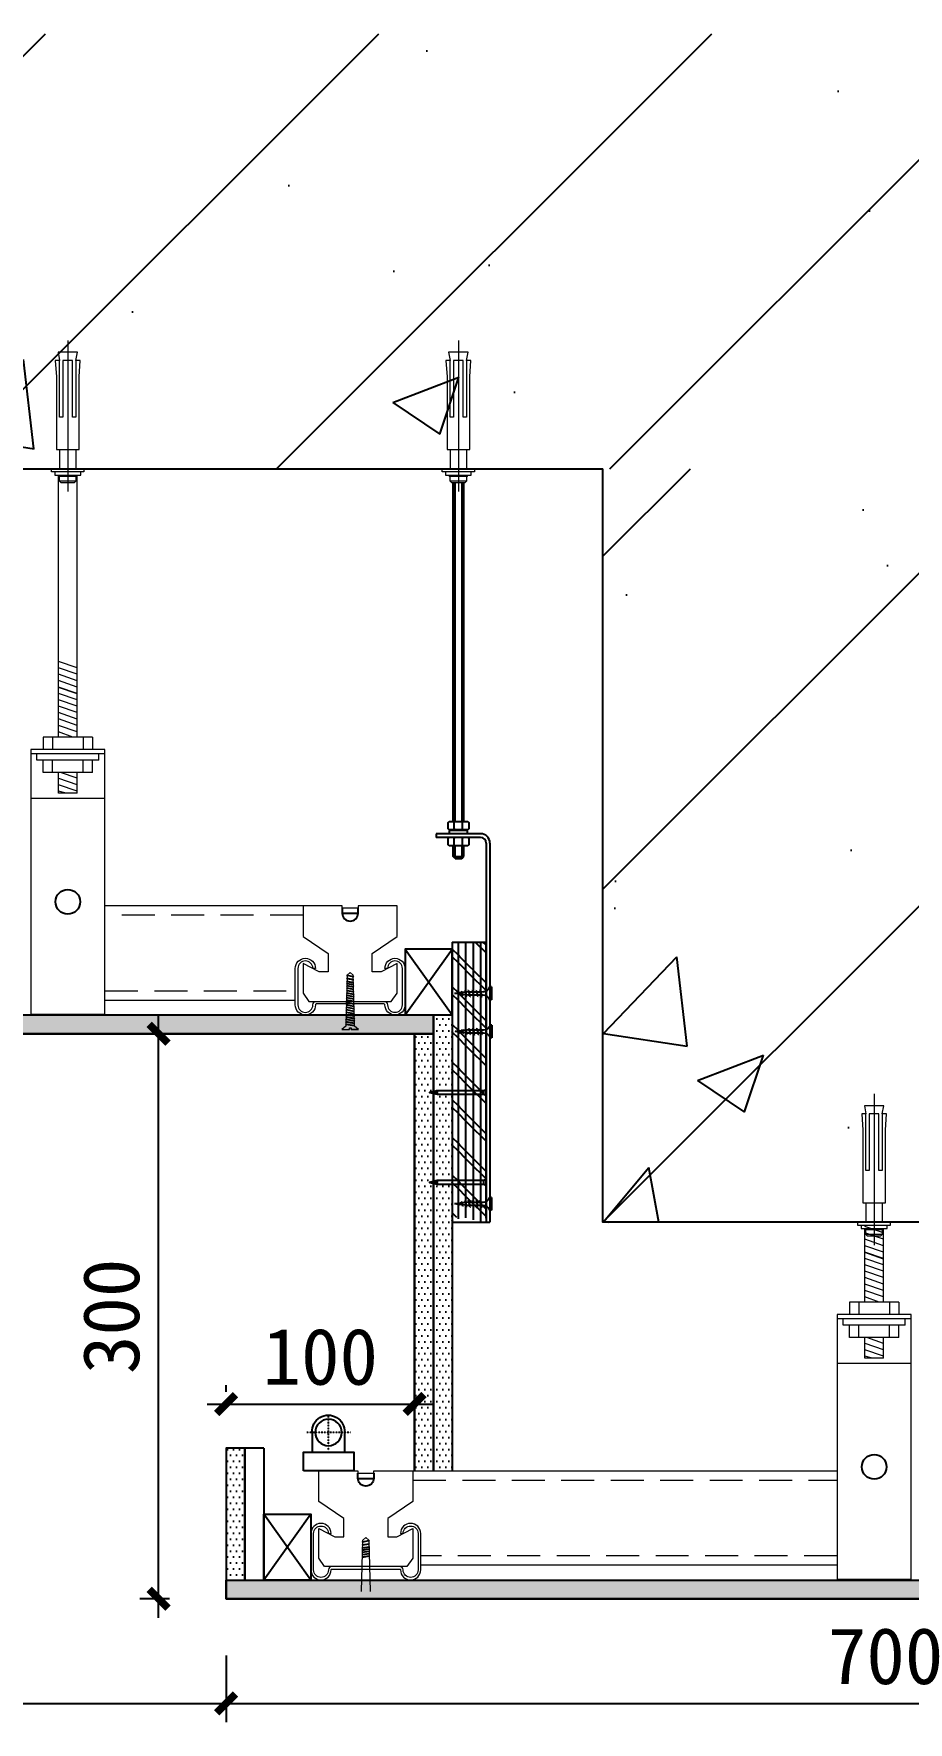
# Model space of a CAD drawing. Header units: millimetres. Extents: x -150677 to 588340, y -254013 to 149700.
# Drawn here: x 312327 to 312791, y -86240 to -85343 of the extents above; entities that cross this region are included whole.
import ezdxf

# ---------------------------------------------------------------- set-up
doc = ezdxf.new("R2010")
doc.units = ezdxf.units.MM
doc.header["$LTSCALE"] = 10
doc.header["$MEASUREMENT"] = 0
doc.linetypes.add('CENTER', pattern=[50.8, 31.75, -6.35, 6.35, -6.35])
doc.linetypes.add('HIDDEN', pattern=[0.375, 0.25, -0.125])
for name, color, linetype in [('1-Ba原始建筑墙体', 2, 'Continuous'), ('2-Ba顶面轮廓', 4, 'Continuous'), ('ceiling-light', 2, 'Continuous'), ('IEL-13Light', 136, 'Continuous'), ('LM-01', 4, 'Continuous'), ('LM-01-立面图', 4, 'Continuous'), ('图层1', 2, 'Continuous'), ('图层2', 44, 'Continuous')]:
    doc.layers.add(name, color=color, linetype=linetype)
doc.layers.add('3', color=5, linetype='Continuous', lineweight=18)
doc.layers.add('8', color=251, linetype='Continuous', lineweight=5)
doc.styles.get("Standard").update_dxf_attribs({"font": ''})
doc.styles.get('Standard').set_extended_font_data('SimSun')
doc.dimstyles.new('DIMN10', dxfattribs={"dimscale": 0.1, "dimtxt": 300, "dimasz": 100, "dimexe": 100, "dimexo": 300, "dimgap": 100, "dimtad": 1, "dimdec": 0, "dimtxsty": 'Standard', "dimblk": 'ARCHTICK', "dimcen": 2.5, "dimdle": 100, "dimclrd": 8, "dimclre": 8, "dimclrt": 96, "dimadec": 0, "dimazin": 0, "dimtfac": 1, "dimtdec": 0, "dimtmove": 0, "dimatfit": 3, "dimldrblk": 'DOT', "dimfxl": 100, "dimarcsym": 0})
pattern_1 = [(0, (311748.6465, -86174.3404), (1.5875, 3.175), [0, -3.175])]

# ---------------------------------------------------------------- blocks, each defined once
blk = doc.blocks.new('A$C03C100C5')
at = {"color": 8, "linetype": 'HIDDEN', "ltscale": 0.001}
for p, q in [((15, 12.3, 0), (15, 33.6, 0)), ((2, 22.9, 0), (27.8, 22.9, 0))]:
    blk.add_line(p, q, dxfattribs=at)
at = {"ltscale": 0.2}
for p, q in [((5.4, 22.9, 0), (5.4, 11.1, 0)), ((24.7, 22.9, 0), (24.7, 11.1, 0))]:
    blk.add_line(p, q, dxfattribs=at)
at = {"ltscale": 0.2, "elevation": 0}
blk.add_lwpolyline([(29.7, 0), (29.7, 11.1), (0, 11.1), (0, 0)], close=True, dxfattribs=at)
at = {"ltscale": 0.2}
blk.add_circle((15, 22.9, 0), 7.88, dxfattribs=at)
blk.add_arc((15.1, 23.5, 0), 9.63, 356.8047, 183.1953, dxfattribs=at)
blk = doc.blocks.new('_ArchTick')
at = {"color": 0, "linetype": 'ByBlock', "const_width": 0.4}
blk.add_lwpolyline([(-0.5, -0.5), (0.5, 0.5)], dxfattribs=at)
blk = doc.blocks.new('*D1635')
at = {"layer": '2-Ba顶面轮廓', "color": 8, "lineweight": -2, "transparency": 16777216}
for p, q in [((312393.08, -86184.34), (312393.08, -85864.34)), ((312398.92, -85874.34), (312383.08, -85874.34)), ((312398.92, -86174.34), (312383.08, -86174.34))]:
    blk.add_line(p, q, dxfattribs=at)
at = {"layer": 'Defpoints', "color": 0, "transparency": 16777216}
for p in [(312393.08, -85874.34), (312428.92, -85874.34), (312428.92, -86174.34)]:
    blk.add_point(p, dxfattribs=at)
at = {"layer": '2-Ba顶面轮廓', "color": 8, "lineweight": -2, "transparency": 16777216, "xscale": 10, "yscale": 10, "zscale": 10}
for p, rotation in [((312393.08, -85874.34), 90), ((312393.08, -86174.34), 270)]:
    blk.add_blockref('_ArchTick', p, dxfattribs=dict(at, rotation=rotation))
at = {"layer": '2-Ba顶面轮廓', "color": 96, "transparency": 16777216, "insert": (312368.08, -86024.34), "char_height": 30, "attachment_point": 5, "rotation": 90}
blk.add_mtext('300', dxfattribs=at)
blk = doc.blocks.new('_DOT')
at = {"color": 0, "linetype": 'ByBlock'}
blk.add_line((-0.35, 0), (-1, 0), dxfattribs=at)
at = {"color": 0, "linetype": 'ByBlock', "const_width": 0.35}
blk.add_lwpolyline([(-0.175, 0, 1), (0.175, 0, 1)], format="xyb", close=True, dxfattribs=at)
blk = doc.blocks.new('*D1636')
at = {"layer": '2-Ba顶面轮廓', "color": 8, "lineweight": -2, "transparency": 16777216}
for p, q in [((312428.92, -86064.34), (312428.92, -86060.89)), ((312528.92, -86064.34), (312528.92, -86060.89)), ((312418.92, -86070.89), (312538.92, -86070.89))]:
    blk.add_line(p, q, dxfattribs=at)
at = {"layer": 'Defpoints', "color": 0, "transparency": 16777216}
for p in [(312528.92, -86070.89), (312428.92, -86094.34), (312528.92, -86094.34)]:
    blk.add_point(p, dxfattribs=at)
at = {"layer": '2-Ba顶面轮廓', "color": 8, "lineweight": -2, "transparency": 16777216, "xscale": 10, "yscale": 10, "zscale": 10, "rotation": 180}
blk.add_blockref('_ArchTick', (312428.92, -86070.89), dxfattribs=at)
at = {"layer": '2-Ba顶面轮廓', "color": 8, "lineweight": -2, "transparency": 16777216, "xscale": 10, "yscale": 10, "zscale": 10}
blk.add_blockref('_ArchTick', (312528.92, -86070.89), dxfattribs=at)
at = {"layer": '2-Ba顶面轮廓', "color": 96, "transparency": 16777216, "insert": (312478.92, -86045.89), "char_height": 30, "attachment_point": 5}
blk.add_mtext('100', dxfattribs=at)
blk = doc.blocks.new('QBLOCK2009062415473686')
at = {"color": 8}
for p, q in [((-0.32, 7.74), (-0.06, 9.79)), ((0.18, 7.9), (-0.06, 9.79)), ((-1.66, 1.63), (-1.41, 1.77)), ((-1.66, 1.63), (-1.41, 1.77)), ((-1.66, 1.63), (-1.41, 1.38)), ((-1.66, 1.63), (-1.41, 1.38)), ((-1.49, 3.52), (-1.24, 3.66)), ((-1.49, 3.52), (-1.24, 3.27)), ((-1.41, 1.38), (1.29, 2.28)), ((-1.41, -0.7), (1.29, 0.2)), ((-1.24, 3.27), (1.01, 4.02)), ((-1.11, 5.53), (-0.86, 5.67)), ((-1.11, 5.53), (-0.86, 5.28)), ((-0.96, 2.59), (-0.86, 3.39)), ((-0.96, 1.76), (-0.96, 2.59)), ((-0.96, -0.15), (-0.96, 1.53)), ((-0.86, 5.28), (0.71, 5.8)), ((-0.81, 3.81), (-0.61, 5.36)), ((-0.74, 7.54), (-0.49, 7.68)), ((-0.74, 7.54), (-0.49, 7.28)), ((-0.56, 5.77), (-0.37, 7.32)), ((-0.49, 7.28), (0.45, 7.6)), ((0.4, 6.1), (0.22, 7.52)), ((0.7, 7.74), (0.45, 8)), ((0.7, 7.74), (0.45, 7.6)), ((0.63, 4.29), (0.45, 5.72)), ((0.84, 2.59), (0.68, 3.91)), ((0.96, 5.95), (0.71, 6.2)), ((0.96, 5.95), (0.71, 5.8)), ((0.84, 2.59), (0.84, 2.37)), ((0.84, 2.13), (0.84, 0.45)), ((0.84, 0.05), (0.84, -1.63)), ((1.26, 4.17), (1.01, 4.42)), ((1.26, 4.17), (1.01, 4.02)), ((1.54, 2.43), (1.29, 2.68)), ((1.54, 2.43), (1.29, 2.68)), ((1.54, 2.43), (1.29, 2.28)), ((1.54, 2.43), (1.29, 2.28)), ((1.54, 0.35), (1.29, 0.6)), ((1.54, 0.35), (1.29, 0.2)), ((-1.66, -0.45), (-1.41, -0.31)), ((-1.66, -0.45), (-1.41, -0.7)), ((-1.66, -2.53), (-1.41, -2.39)), ((-1.66, -2.53), (-1.41, -2.39)), ((-1.66, -2.53), (-1.41, -2.78)), ((-1.66, -2.53), (-1.41, -2.78)), ((-1.66, -4.61), (-1.41, -4.47)), ((-1.66, -4.61), (-1.41, -4.86)), ((-1.41, -2.78), (1.29, -1.88)), ((-1.41, -2.78), (1.29, -1.88)), ((-1.41, -4.86), (1.29, -3.96)), ((-0.96, -2.23), (-0.96, -0.55)), ((-0.96, -4.31), (-0.96, -2.63)), ((-0.9, -5.39), (-0.96, -4.71)), ((0.84, -1.41), (0.84, -1.63)), ((0.84, -2.03), (0.84, -3.71)), ((0.84, -4.11), (0.9, -5.39)), ((1.54, -1.73), (1.29, -1.48)), ((1.54, -1.73), (1.29, -1.48)), ((1.54, -1.73), (1.29, -1.88)), ((1.54, -1.73), (1.29, -1.88)), ((1.54, -3.81), (1.29, -3.56)), ((1.54, -3.81), (1.29, -3.96)), ((-3.4, -9.79), (-3.4, -8.99)), ((3.4, -8.99), (-3.4, -8.99)), ((3.4, -9.79), (-3.4, -9.79)), ((3.4, -9.79), (3.4, -8.99))]:
    blk.add_line(p, q, dxfattribs=at)
for centre, start, end in [((-4.83, -5.32), 291.38367, 359.0609), ((4.83, -5.32), 180.93916, 248.61639)]:
    blk.add_arc(centre, 3.94, start, end, dxfattribs=at)
blk = doc.blocks.new('QBLOCK2009070111364517')
at = {"layer": '图层1', "color": 8, "linetype": 'ByBlock'}
for p, q in [((-13.8, 0.9), (-13.8, -0.9)), ((15, 0), (11, 0))]:
    blk.add_line(p, q, dxfattribs=at)
blk.add_lwpolyline([(11, -0.9), (15, 0), (11, 0.9), (-13.8, 0.9), (-15, 1.7), (-15, -1.7), (-13.8, -0.9)], close=True, dxfattribs=at)
blk.add_lwpolyline([(11, 0.9, 0.39097), (11, 0, 0.39097), (11, -0.9)], format="xyb", dxfattribs=at)
blk = doc.blocks.new('A$C2444451B')
at = {"layer": '3', "color": 134}
for p, q in [((13.7, 79.49), (4.57, 79.49)), ((4.57, 61.57), (4.57, 72.53)), ((13.7, 61.57), (13.7, 72.53))]:
    blk.add_line(p, q, dxfattribs=at)
at = {"layer": '3', "color": 134, "linetype": 'CENTER', "ltscale": 10}
blk.add_line((9.14, 0), (9.14, 85.45), dxfattribs=at)
at = {"layer": '3', "color": 134}
blk.add_lwpolyline([(3.36, 76.18, 0.133077), (4.02, 76.75), (14.25, 76.75, 0.130908), (14.9, 76.19)], format="xyb", dxfattribs=at)
for points in [[(13.7, 76.75), (13.7, 79.49), (12.79, 80.41), (5.48, 80.41), (4.57, 79.49), (4.57, 76.75)], [(1.83, 74.36), (1.83, 76.19), (16.45, 76.19), (16.45, 74.36)], [(13.7, 11.32), (14.62, 6.75), (3.65, 6.75), (4.57, 11.32)]]:
    blk.add_lwpolyline(points, dxfattribs=at)
for points in [[(0, 72.53), (18.27, 72.53), (18.27, 74.36), (0, 74.36)], [(6.4, 11.32), (6.4, 43.3), (4.57, 43.3), (4.57, 11.32), (2.13, 11.32), (2.74, 20.52), (2.74, 61.57), (15.53, 61.57), (15.53, 20.52), (16.15, 11.32), (13.7, 11.32), (13.7, 43.3), (11.88, 43.3), (11.88, 11.32)]]:
    blk.add_lwpolyline(points, close=True, dxfattribs=at)
blk = doc.blocks.new('A$C2A03657B')
at = {"layer": 'LM-01', "xscale": -1}
blk.add_blockref('A$C2444451B', (18.27, 0), dxfattribs=at)
blk = doc.blocks.new('A$C0A8D779E')
at = {"layer": 'LM-01-立面图'}
blk.add_blockref('A$C2A03657B', (0, 0), dxfattribs=at)
blk = doc.blocks.new('*D1658')
at = {"layer": '2-Ba顶面轮廓', "color": 8, "lineweight": -2, "transparency": 16777216}
for p, q in [((312128.92, -86204.34), (312128.92, -86239.84)), ((312428.92, -86204.34), (312428.92, -86239.84)), ((312118.92, -86229.84), (312438.92, -86229.84))]:
    blk.add_line(p, q, dxfattribs=at)
at = {"layer": 'Defpoints', "color": 0, "transparency": 16777216}
for p in [(312128.92, -86174.34), (312428.92, -86174.34), (312428.92, -86229.84)]:
    blk.add_point(p, dxfattribs=at)
at = {"layer": '2-Ba顶面轮廓', "color": 8, "lineweight": -2, "transparency": 16777216, "xscale": 10, "yscale": 10, "zscale": 10, "rotation": 180}
blk.add_blockref('_ArchTick', (312128.92, -86229.84), dxfattribs=at)
at = {"layer": '2-Ba顶面轮廓', "color": 8, "lineweight": -2, "transparency": 16777216, "xscale": 10, "yscale": 10, "zscale": 10}
blk.add_blockref('_ArchTick', (312428.92, -86229.84), dxfattribs=at)
at = {"layer": '2-Ba顶面轮廓', "color": 96, "transparency": 16777216, "insert": (312278.92, -86204.84), "char_height": 30, "attachment_point": 5}
blk.add_mtext('300', dxfattribs=at)
blk = doc.blocks.new('*D1659')
at = {"layer": '2-Ba顶面轮廓', "color": 8, "lineweight": -2, "transparency": 16777216}
for p, q in [((312428.92, -86204.34), (312428.92, -86239.84)), ((313128.92, -86204.34), (313128.92, -86239.84)), ((312418.92, -86229.84), (313138.92, -86229.84))]:
    blk.add_line(p, q, dxfattribs=at)
at = {"layer": 'Defpoints', "color": 0, "transparency": 16777216}
for p in [(312428.92, -86174.34), (313128.92, -86174.34), (313128.92, -86229.84)]:
    blk.add_point(p, dxfattribs=at)
at = {"layer": '2-Ba顶面轮廓', "color": 8, "lineweight": -2, "transparency": 16777216, "xscale": 10, "yscale": 10, "zscale": 10, "rotation": 180}
blk.add_blockref('_ArchTick', (312428.92, -86229.84), dxfattribs=at)
at = {"layer": '2-Ba顶面轮廓', "color": 8, "lineweight": -2, "transparency": 16777216, "xscale": 10, "yscale": 10, "zscale": 10}
blk.add_blockref('_ArchTick', (313128.92, -86229.84), dxfattribs=at)
at = {"layer": '2-Ba顶面轮廓', "color": 96, "transparency": 16777216, "insert": (312778.92, -86204.84), "char_height": 30, "attachment_point": 5}
blk.add_mtext('700', dxfattribs=at)

msp = doc.modelspace()

# ---------------------------------------------------------------- hatches: boundary and pattern name
h = msp.add_hatch()
h.set_pattern_fill('PLYWOOD', color=250, angle=90, style=0)
h.set_pattern_definition([(135, (301036.182, -78420.654), (3e-15, 20), [5.656854, -22.627417]), (135, (301020.183, -78420.654), (3e-15, 20), [2.636773, -25.647498]), (135, (301032.937, -78433.409), (-20, 3e-15), [1.067156, -27.217115]), (135, (301038.318, -78418.79), (-20, 3e-15), [7.60978, -20.674492]), (135, (301032.183, -78432.654), (3e-15, 20), [16.970562, -11.31371]), (135, (301028.937, -78433.409), (3e-15, 20), [15.017636, -13.266635]), (135, (301032.183, -78416.654), (-20, 3e-15), [4.5897, -23.694573]), (135, (301038.318, -78422.79), (3e-15, 20), [3.020082, -25.26419]), (90, (301036.183, -78420.654), (-20, 1e-15), [7.2454, -12.7546]), (90, (301036.183, -78420.654), (-20, 1e-15), [0, -20]), (90, (301036.183, -78433.409), (-20, 1e-15), [12.7546, -7.2454]), (90, (301020.183, -78420.654), (-20, 1e-15), [7.2454, -12.7546]), (90, (301020.183, -78420.654), (-20, 1e-15), [0, -20]), (90, (301020.183, -78433.409), (-20, 1e-15), [12.7546, -7.2454]), (90, (301024.183, -78420.654), (-20, 1e-15), [7.2454, -12.7546]), (90, (301024.183, -78420.654), (-20, 1e-15), [0, -20]), (90, (301024.183, -78433.409), (-20, 1e-15), [12.7546, -7.2454]), (90, (301028.183, -78420.654), (-20, 1e-15), [7.2454, -12.7546]), (90, (301028.183, -78420.654), (-20, 1e-15), [0, -20]), (90, (301028.183, -78433.409), (-20, 1e-15), [12.7546, -7.2454]), (90, (301032.183, -78420.654), (-20, 1e-15), [7.2454, -12.7546]), (90, (301032.183, -78420.654), (-20, 1e-15), [0, -20]), (90, (301032.183, -78433.409), (-20, 1e-15), [12.7546, -7.2454])])
h.paths.add_polyline_path([(312563.92, -85974.3), (312563.92, -85974.3), (312561.42, -85971.8), (312558.92, -85974.3), (312556.42, -85971.8), (312553.93, -85974.3), (312553.93, -85974.29), (312551.44, -85971.8), (312548.92, -85974.31), (312548.92, -85825.61), (312566.92, -85825.61), (312566.92, -85972.31), (312566.41, -85971.8)])
at = {"layer": '2-Ba顶面轮廓'}
h = msp.add_hatch(dxfattribs=at)
h.set_pattern_fill('钢筋混凝土', color=251, scale=50, style=0)
h.set_pattern_definition([(45, (311748.65, -85574.34), (-88.3883, 88.3883), []), (50, (311748.65, -85574.34), (358.63, -31.376), [37.5, -412.5]), (355, (311748.65, -85574.34), (-69.376, 376.096), [30, -330]), (100.451, (311778.53, -85576.95), (289.255, 344.72), [31.87, -350.57]), (46.184, (311748.65, -85474.34), (533.62, -82.76), [56.25, -618.75]), (96.636, (311793.1, -85481.23), (467.33, 487.06), [47.805, -525.86]), (351.184, (311748.65, -85474.34), (467.33, 487.06), [45, -495]), (21, (311798.65, -85499.34), (298.454, -201.31), [37.5, -412.5]), (326, (311798.65, -85499.34), (121.658, 362.575), [30, -330]), (71.451, (311823.52, -85516.1), (420.11, 161.265), [31.87, -350.57]), (37.5, (311748.65, -85574.34), (6.08, 166.447), [0, -326, 0, -335, 0, -331.25]), (7.5, (311748.65, -85574.34), (131.535, 197.206), [0, -191, 0, -318.5, 0, -126.25]), (327.5, (311637.15, -85574.34), (266.911, -11.2774), [0, -125, 0, -390, 0, -517.5]), (317.5, (311587.15, -85574.34), (291.593, 50.052), [0, -162.5, 0, -259, 0, -367.5])])
h.paths.add_polyline_path([(315147.45, -85343.39), (311748.65, -85343.39), (311748.65, -85574.34), (315147.45, -85574.34)])
h = msp.add_hatch(dxfattribs=at)
h.set_pattern_fill('钢筋混凝土', color=251, scale=50, style=0)
h.set_pattern_definition([(45, (312628.92, -85974.34), (-88.388, 88.388), []), (50, (312628.92, -85974.34), (358.63, -31.38), [37.5, -412.5]), (355, (312628.9, -85974.34), (-69.38, 376.1), [30, -330]), (100.45, (312658.8, -85976.95), (289.25, 344.72), [31.87, -350.57]), (46.18, (312628.9, -85874.34), (533.6, -82.76), [56.25, -618.75]), (96.64, (312673.4, -85881.24), (467.33, 487.06), [47.8, -525.86]), (351.18, (312628.9, -85874.34), (467.33, 487.06), [45, -495]), (21, (312678.92, -85899.34), (298.45, -201.3), [37.5, -412.5]), (326, (312678.9, -85899.34), (121.66, 362.58), [30, -330]), (71.45, (312703.8, -85916.1), (420.1, 161.27), [31.87, -350.57]), (37.5, (312628.92, -85974.34), (6.08, 166.447), [0, -326, 0, -335, 0, -331.25]), (7.5, (312628.92, -85974.34), (131.535, 197.206), [0, -191, 0, -318.5, 0, -126.25]), (327.5, (312517.42, -85974.34), (266.91, -11.277), [0, -125, 0, -390, 0, -517.5]), (317.5, (312467.42, -85974.34), (291.59, 50.05), [0, -162.5, 0, -259, 0, -367.5])])
h.paths.add_polyline_path([(312628.92, -85574.34), (312928.92, -85574.34), (312928.92, -85974.34), (312628.92, -85974.34)])
h = msp.add_hatch(dxfattribs=at)
h.set_pattern_fill('DOTS', color=251, scale=2, style=0)
h.set_pattern_definition(pattern_1)
h.paths.add_polyline_path([(312118.92, -85864.34), (312538.92, -85864.34), (312538.92, -85874.34), (312118.92, -85874.34)])
h = msp.add_hatch(dxfattribs=at)
h.set_pattern_fill('DOTS', color=251, scale=2, style=0)
h.set_pattern_definition(pattern_1)
h.paths.add_polyline_path([(312538.92, -86106.45), (312548.88, -86106.45), (312548.88, -85864.34), (312538.92, -85864.34)])
h = msp.add_hatch(dxfattribs=at)
h.set_pattern_fill('DOTS', color=251, scale=2, style=0)
h.set_pattern_definition(pattern_1)
h.paths.add_polyline_path([(312528.92, -86106.45), (312538.92, -86106.45), (312538.92, -85874.34), (312528.92, -85874.34)])
h = msp.add_hatch(dxfattribs=at)
h.set_pattern_fill('DOTS', color=251, scale=2, style=0)
h.set_pattern_definition(pattern_1)
h.paths.add_polyline_path([(312438.92, -86094.34), (312428.92, -86094.34), (312428.92, -86164.34), (312438.92, -86164.34)])
h = msp.add_hatch(dxfattribs=at)
h.set_pattern_fill('DOTS', color=251, scale=2, style=0)
h.set_pattern_definition(pattern_1)
h.paths.add_polyline_path([(312428.92, -86164.34), (313118.92, -86164.34), (313118.92, -86174.34), (312428.92, -86174.34)])

# ---------------------------------------------------------------- linework, layer by layer
at = {"color": 8, "ltscale": 100}
for p, q in [((312549.47, -85761.69), (312549.47, -85581.74)), ((312550.47, -85761.69), (312550.47, -85581.74)), ((312553.96, -85581.74), (312553.97, -85761.69)), ((312554.96, -85581.74), (312554.96, -85761.69)), ((312549.47, -85761.69), (312549.47, -85722.6)), ((312554.96, -85722.6), (312554.97, -85761.69)), ((312546.74, -85762.24), (312547.29, -85761.69)), ((312546.74, -85765.54), (312546.74, -85762.24)), ((312547.29, -85761.69), (312557.18, -85761.69)), ((312550.01, -85762.23), (312549.45, -85761.66)), ((312550.01, -85762.23), (312550.58, -85761.66)), ((312550.01, -85765.56), (312550.01, -85762.23)), ((312550.47, -85761.69), (312550.47, -85756.47)), ((312554.42, -85762.23), (312553.85, -85761.66)), ((312553.96, -85756.47), (312553.96, -85761.69)), ((312554.42, -85762.23), (312554.99, -85761.66)), ((312554.42, -85765.56), (312554.42, -85762.23)), ((312557.18, -85761.69), (312557.73, -85762.24)), ((312557.73, -85762.24), (312557.73, -85765.54)), ((312563.92, -85768.11), (312540.36, -85768.11)), ((312540.36, -85768.11), (312540.36, -85770.11)), ((312563.92, -85770.11), (312540.36, -85770.11)), ((312546.72, -85770.66), (312547.27, -85770.11)), ((312546.72, -85773.96), (312546.72, -85770.66)), ((312547.29, -85766.09), (312546.74, -85765.54)), ((312557.18, -85766.09), (312547.29, -85766.09)), ((312547.35, -85766.42), (312547.35, -85768.11)), ((312557.08, -85766.42), (312547.35, -85766.42)), ((312550.01, -85765.52), (312549.45, -85766.09)), ((312550, -85770.65), (312549.45, -85770.11)), ((312549.47, -85766.42), (312549.47, -85766.09)), ((312550, -85770.65), (312550.54, -85770.11)), ((312550, -85773.99), (312550, -85770.65)), ((312550.01, -85765.52), (312550.58, -85766.09)), ((312550.47, -85766.42), (312550.47, -85766.09)), ((312554.42, -85765.52), (312553.85, -85766.09)), ((312554.4, -85770.65), (312553.87, -85770.11)), ((312553.98, -85766.67), (312553.96, -85766.67)), ((312553.96, -85766.68), (312553.98, -85766.67)), ((312553.97, -85766.09), (312553.97, -85766.42)), ((312554.4, -85770.65), (312554.97, -85770.09)), ((312554.4, -85773.99), (312554.4, -85770.65)), ((312554.42, -85765.52), (312554.99, -85766.09)), ((312554.97, -85766.09), (312554.97, -85766.42)), ((312557.08, -85768.11), (312557.08, -85766.42)), ((312557.16, -85770.11), (312557.71, -85770.66)), ((312557.73, -85765.54), (312557.18, -85766.09)), ((312557.71, -85770.66), (312557.71, -85773.96)), ((312547.27, -85774.51), (312546.72, -85773.96)), ((312557.16, -85774.51), (312547.27, -85774.51)), ((312550, -85773.94), (312549.43, -85774.51)), ((312549.47, -85780.24), (312549.47, -85774.51)), ((312549.47, -85780.24), (312554.97, -85780.24)), ((312550.47, -85781.24), (312549.47, -85780.24)), ((312550, -85773.94), (312550.56, -85774.51)), ((312550.47, -85780.24), (312550.47, -85774.51)), ((312550.47, -85781.24), (312553.97, -85781.24)), ((312554.4, -85773.94), (312553.84, -85774.51)), ((312553.97, -85774.51), (312553.97, -85780.24)), ((312553.97, -85781.24), (312554.97, -85780.24)), ((312554.4, -85773.94), (312554.97, -85774.51)), ((312554.97, -85774.51), (312554.97, -85780.24)), ((312557.71, -85773.96), (312557.16, -85774.51)), ((312566.92, -85773.11), (312566.92, -85974.31)), ((312568.92, -85773.11), (312568.92, -85974.31)), ((312548.92, -85825.61), (312548.88, -85974.31)), ((312548.92, -85825.61), (312566.92, -85825.61)), ((312548.92, -85974.31), (312568.92, -85974.31))]:
    msp.add_line(p, q, dxfattribs=at)
at = {"color": 8}
for p, q in [((312523.91, -85864.34, 0), (312548.91, -85829.34, 0)), ((312523.91, -85829.34, 0), (312548.91, -85864.34, 0)), ((312473.92, -86164.34, 0), (312448.92, -86129.34, 0)), ((312473.92, -86129.34, 0), (312448.92, -86164.34, 0))]:
    msp.add_line(p, q, dxfattribs=at)
for points in [[(312523.91, -85864.34), (312548.91, -85864.34), (312548.91, -85829.34), (312523.91, -85829.34)], [(312473.92, -86164.34), (312448.92, -86164.34), (312448.92, -86129.34), (312473.92, -86129.34)]]:
    msp.add_lwpolyline(points, close=True, dxfattribs=at)
at = {"color": 8, "ltscale": 100}
for radius in [5, 3]:
    msp.add_arc((312563.92, -85773.11), radius, 0, 90, dxfattribs=at)
at = {"layer": '1-Ba原始建筑墙体'}
msp.add_line((311748.65, -85574.34), (312628.92, -85574.34), dxfattribs=at)
msp.add_lwpolyline([(312928.92, -85574.34), (312928.92, -85974.34), (312628.92, -85974.34), (312628.92, -85574.34)], dxfattribs=at)
at = {"layer": '2-Ba顶面轮廓'}
for p, q in [((312108.92, -85864.34), (312548.92, -85864.34)), ((312538.92, -85864.34), (312538.92, -86106.45)), ((312548.92, -85864.34), (312548.92, -86106.45)), ((312118.92, -85874.34), (312538.92, -85874.34)), ((312528.92, -85874.34), (312528.92, -86106.45)), ((312448.92, -86094.34), (312428.92, -86094.34)), ((312428.92, -86094.34), (312428.92, -86174.34)), ((312438.92, -86094.34), (312438.92, -86164.34)), ((312448.92, -86094.34), (312448.92, -86164.34)), ((312428.92, -86164.34), (313118.92, -86164.34)), ((312428.92, -86174.34), (313128.92, -86174.34))]:
    msp.add_line(p, q, dxfattribs=at)
for points in [[(312118.92, -85864.34), (312538.92, -85864.34), (312538.92, -85874.34), (312118.92, -85874.34)], [(312438.92, -86094.34), (312428.92, -86094.34), (312428.92, -86164.34), (312438.92, -86164.34)], [(312428.92, -86164.34), (313118.92, -86164.34), (313118.92, -86174.34), (312428.92, -86174.34)]]:
    msp.add_lwpolyline(points, close=True, dxfattribs=at)
for points in [[(312538.92, -86106.45), (312538.92, -85864.34), (312548.88, -85864.34), (312548.88, -86106.45)], [(312528.92, -86106.45), (312528.92, -85874.34), (312538.92, -85874.34), (312538.92, -86106.45)]]:
    msp.add_lwpolyline(points, dxfattribs=at)
at = {"layer": '3'}
for p, q in [((312339.93, -85716.77, 0), (312339.93, -85577.77)), ((312349.92, -85716.77, 0), (312349.92, -85577.77)), ((312331.79, -85716.77, 0), (312331.79, -85723.33, 0)), ((312358.06, -85716.77, 0), (312331.79, -85716.77, 0)), ((312336.72, -85716.77, 0), (312336.72, -85723.33, 0)), ((312353.14, -85716.77, 0), (312353.14, -85723.33, 0)), ((312358.06, -85716.77, 0), (312358.06, -85723.33, 0)), ((312364.63, -85725.71, 0), (312325.22, -85725.71, 0)), ((312328.51, -85728.99, 0), (312328.51, -85725.71, 0)), ((312361.35, -85728.99, 0), (312361.35, -85725.71, 0)), ((312361.35, -85728.99, 0), (312328.51, -85728.99, 0)), ((312331.79, -85735.56, 0), (312331.79, -85728.99, 0)), ((312358.06, -85735.56, 0), (312331.79, -85735.56, 0)), ((312336.72, -85735.56, 0), (312336.72, -85728.99, 0)), ((312339.93, -85746.55, 0), (312339.93, -85735.56, 0)), ((312339.93, -85746.55, 0), (312339.93, -85735.56, 0)), ((312339.93, -85745.47, 0), (312339.93, -85735.56, 0)), ((312349.92, -85746.55, 0), (312349.92, -85735.56, 0)), ((312349.92, -85746.55, 0), (312349.92, -85735.56, 0)), ((312349.92, -85746.55, 0), (312349.92, -85735.56, 0)), ((312353.14, -85735.56, 0), (312353.14, -85728.99, 0)), ((312358.06, -85735.56, 0), (312358.06, -85728.99, 0)), ((312364.63, -85749.44, 0), (312325.22, -85749.44, 0)), ((312469.77, -85806.45), (312364.63, -85806.45, 0)), ((312493.12, -85843.16), (312492.53, -85870.35)), ((312496.44, -85844.21), (312493.11, -85843.6)), ((312494.77, -85841.81), (312493.12, -85843.16)), ((312496.43, -85843.83), (312493.12, -85843.23)), ((312496.41, -85843.16), (312494.77, -85841.81)), ((312497, -85870.35), (312496.41, -85843.16)), ((312496.59, -85853.59), (312492.96, -85852.93)), ((312496.58, -85853.22), (312492.97, -85852.56)), ((312496.55, -85852.3), (312493, -85851.65)), ((312496.54, -85851.93), (312493.01, -85851.28)), ((312496.52, -85851.01), (312493.03, -85850.37)), ((312496.51, -85850.64), (312493.04, -85850)), ((312496.48, -85845.87), (312493.07, -85845.25)), ((312496.48, -85847.47), (312493.07, -85846.85)), ((312496.48, -85848.58), (312493.07, -85847.95)), ((312496.48, -85849.75), (312493.07, -85849.13)), ((312496.47, -85845.49), (312493.08, -85844.88)), ((312496.47, -85847.1), (312493.08, -85846.48)), ((312496.47, -85848.2), (312493.08, -85847.58)), ((312496.47, -85849.38), (312493.08, -85848.76)), ((312364.63, -85856.47, 0), (312465.62, -85856.47, 0)), ((312496.84, -85862.62), (312492.71, -85861.87)), ((312496.83, -85862.25), (312492.72, -85861.5)), ((312496.81, -85861.33), (312492.75, -85860.59)), ((312496.8, -85860.96), (312492.76, -85860.22)), ((312496.77, -85860.04), (312492.78, -85859.31)), ((312496.76, -85859.67), (312492.79, -85858.94)), ((312496.73, -85858.75), (312492.82, -85858.04)), ((312496.72, -85858.38), (312492.83, -85857.66)), ((312496.7, -85857.46), (312492.85, -85856.76)), ((312496.69, -85857.09), (312492.86, -85856.39)), ((312496.66, -85856.17), (312492.89, -85855.48)), ((312496.65, -85855.8), (312492.9, -85855.11)), ((312496.62, -85854.88), (312492.93, -85854.21)), ((312496.61, -85854.51), (312492.94, -85853.83)), ((312492.53, -85870.35), (312490.36, -85872.12)), ((312497.06, -85870.36), (312492.49, -85869.53)), ((312497.05, -85869.99), (312492.5, -85869.16)), ((312497.02, -85869.07), (312492.53, -85868.25)), ((312497.01, -85868.7), (312492.54, -85867.88)), ((312496.99, -85867.78), (312492.57, -85866.98)), ((312496.98, -85867.41), (312492.58, -85866.6)), ((312496.95, -85866.49), (312492.6, -85865.7)), ((312496.94, -85866.12), (312492.61, -85865.33)), ((312496.92, -85865.2), (312492.64, -85864.42)), ((312496.91, -85864.83), (312492.65, -85864.05)), ((312496.88, -85863.91), (312492.67, -85863.14)), ((312496.87, -85863.54), (312492.68, -85862.77)), ((312499.17, -85872.12), (312497, -85870.35)), ((312490.36, -85872.12), (312494.33, -85872.12)), ((312494.33, -85871.23), (312495.21, -85871.23)), ((312494.33, -85871.23), (312494.33, -85871.23)), ((312494.33, -85872.12), (312494.33, -85871.23)), ((312495.21, -85871.23), (312495.21, -85872.12)), ((312495.21, -85872.12), (312495.21, -85871.23)), ((312495.21, -85872.12), (312499.17, -85872.12)), ((312499.17, -85872.12), (312495.21, -85872.12)), ((312767.86, -86016.77, 0), (312767.86, -85977.77)), ((312777.85, -86016.77, 0), (312777.85, -85977.77)), ((312759.72, -86016.77, 0), (312759.72, -86023.33, 0)), ((312785.99, -86016.77, 0), (312759.72, -86016.77, 0)), ((312764.65, -86016.77, 0), (312764.65, -86023.33, 0)), ((312781.07, -86016.77, 0), (312781.07, -86023.33, 0)), ((312785.99, -86016.77, 0), (312785.99, -86023.33, 0)), ((312792.56, -86025.71, 0), (312753.15, -86025.71, 0)), ((312756.44, -86028.99, 0), (312756.44, -86025.71, 0)), ((312789.28, -86028.99, 0), (312756.44, -86028.99, 0)), ((312759.72, -86035.56, 0), (312759.72, -86028.99, 0)), ((312764.65, -86035.56, 0), (312764.65, -86028.99, 0)), ((312781.07, -86035.56, 0), (312781.07, -86028.99, 0)), ((312785.99, -86035.56, 0), (312785.99, -86028.99, 0)), ((312789.28, -86028.99, 0), (312789.28, -86025.71, 0)), ((312785.99, -86035.56, 0), (312759.72, -86035.56, 0)), ((312767.86, -86046.55, 0), (312767.86, -86035.56, 0)), ((312767.86, -86046.55, 0), (312767.86, -86035.56, 0)), ((312767.86, -86045.47, 0), (312767.86, -86035.56, 0)), ((312777.85, -86046.55, 0), (312777.85, -86035.56, 0)), ((312777.85, -86046.55, 0), (312777.85, -86035.56, 0)), ((312777.85, -86046.55, 0), (312777.85, -86035.56, 0)), ((312792.56, -86049.44, 0), (312753.15, -86049.44, 0)), ((312528.06, -86106.45, 0), (312753.15, -86106.45, 0)), ((312500.83, -86170.35), (312501.42, -86143.16)), ((312501.35, -86145.87), (312504.76, -86145.25)), ((312501.35, -86147.47), (312504.76, -86146.85)), ((312501.35, -86148.58), (312504.76, -86147.95)), ((312501.36, -86145.49), (312504.75, -86144.88)), ((312501.36, -86147.1), (312504.75, -86146.48)), ((312501.36, -86148.2), (312504.75, -86147.58)), ((312501.36, -86149.38), (312504.75, -86148.76)), ((312501.39, -86144.21), (312504.72, -86143.6)), ((312501.4, -86143.83), (312504.71, -86143.23)), ((312501.42, -86143.16), (312503.06, -86141.81)), ((312503.06, -86141.81), (312504.71, -86143.16)), ((312504.71, -86143.16), (312505.3, -86170.35)), ((312501.28, -86152.3), (312504.83, -86151.65)), ((312501.29, -86151.93), (312504.82, -86151.28)), ((312501.31, -86151.01), (312504.79, -86150.37)), ((312501.32, -86150.64), (312504.78, -86150)), ((312501.35, -86149.75), (312504.76, -86149.13)), ((312753.15, -86156.47, 0), (312532.21, -86156.47, 0))]:
    msp.add_line(p, q, dxfattribs=at)
at = {"layer": '3', "elevation": 0}
for points in [[(312325.22, -85723.33), (312325.22, -85863.92), (312364.63, -85863.92), (312364.63, -85723.33)], [(312753.15, -86023.33), (312753.15, -86163.92), (312792.56, -86163.92), (312792.56, -86023.33)]]:
    msp.add_lwpolyline(points, close=True, dxfattribs=at)
at = {"layer": '3'}
for points in [[(312490.57, -85807.62), (312490.57, -85806.45), (312469.77, -85806.45), (312469.77, -85822.64), (312483.11, -85831.76), (312483.11, -85841.37), (312478.3, -85841.37), (312469.77, -85836.94), (312469.77, -85852.8), (312472.92, -85857.11), (312494.77, -85857.11), (312516.61, -85857.11), (312519.77, -85852.8), (312519.77, -85836.94), (312511.24, -85841.37), (312506.42, -85841.37), (312506.42, -85831.76), (312519.77, -85822.64), (312519.77, -85806.45), (312498.97, -85806.45), (312498.97, -85807.62)], [(312507.26, -86107.62), (312507.26, -86106.45), (312528.06, -86106.45), (312528.06, -86122.64), (312514.72, -86131.76), (312514.72, -86141.37), (312519.53, -86141.37), (312528.06, -86136.94), (312528.06, -86152.8), (312524.9, -86157.11), (312503.06, -86157.11), (312481.22, -86157.11), (312478.06, -86152.8), (312478.06, -86136.94), (312486.59, -86141.37), (312491.4, -86141.37), (312491.4, -86131.76), (312478.06, -86122.64), (312478.06, -86106.45), (312498.86, -86106.45), (312498.86, -86107.62)]]:
    msp.add_lwpolyline(points, close=True, dxfattribs=at)
for points in [[(312476.81, -85858.51, 0.414214), (312476.35, -85858.98, -1), (312465.62, -85858.98), (312465.62, -85839.63, -1), (312476.35, -85839.63), (312474.95, -85839.63, 1), (312467.02, -85839.63), (312467.02, -85858.98, 1), (312474.95, -85858.98, -0.414214), (312476.81, -85857.11), (312494.77, -85857.11), (312512.72, -85857.11, -0.414214), (312514.59, -85858.98, 1), (312522.51, -85858.98), (312522.51, -85839.63, 1), (312514.59, -85839.63), (312513.19, -85839.63, -1), (312523.91, -85839.63), (312523.91, -85858.98, -1), (312513.19, -85858.98, 0.414214), (312512.72, -85858.51), (312494.77, -85858.51)], [(312521.02, -86158.51, -0.414214), (312521.48, -86158.98, 1), (312532.21, -86158.98), (312532.21, -86139.63, 1), (312521.48, -86139.63), (312522.88, -86139.63, -1), (312530.81, -86139.63), (312530.81, -86158.98, -1), (312522.88, -86158.98, 0.414214), (312521.02, -86157.11), (312503.06, -86157.11), (312485.11, -86157.11, 0.414214), (312483.24, -86158.98, -1), (312475.32, -86158.98), (312475.32, -86139.63, -1), (312483.24, -86139.63), (312484.64, -86139.63, 1), (312473.92, -86139.63), (312473.92, -86158.98, 1), (312484.64, -86158.98, -0.414214), (312485.11, -86158.51), (312503.06, -86158.51)]]:
    msp.add_lwpolyline(points, format="xyb", close=True, dxfattribs=at)
at = {"layer": '3', "extrusion": (0, 0, -1)}
for centre, major_axis, start_param, end_param in [((312492.83, -85843.06), (0.236, 0.236), 1.30762, 2.176731), ((312492.78, -85843.72), (-0.247, 0.247), 1.097455, 1.996074), ((312496.72, -85843.67), (-0.236, 0.236), 4.106163, 4.975275), ((312496.77, -85844.33), (0.247, 0.247), 4.28682, 5.18544), ((312492.68, -85852.39), (0.236, 0.236), 1.30762, 2.176731), ((312492.64, -85853.05), (-0.247, 0.247), 1.097455, 1.996074), ((312492.72, -85851.11), (-0.236, 0.236), 2.878416, 3.747528), ((312492.67, -85851.77), (-0.247, 0.247), 1.097455, 1.996074), ((312492.76, -85849.84), (0.236, 0.236), 1.30762, 2.176731), ((312492.71, -85850.5), (-0.247, 0.247), 1.097455, 1.996074), ((312492.79, -85844.71), (0.236, 0.236), 1.30762, 2.176731), ((312492.74, -85845.37), (-0.247, 0.247), 1.097455, 1.996074), ((312492.79, -85846.31), (0.236, 0.236), 1.30762, 2.176731), ((312492.74, -85846.97), (-0.247, 0.247), 1.097455, 1.996074), ((312492.79, -85847.41), (0.236, 0.236), 1.30762, 2.176731), ((312492.74, -85848.08), (-0.247, 0.247), 1.097455, 1.996074), ((312492.79, -85848.59), (0.236, 0.236), 1.30762, 2.176731), ((312492.74, -85849.25), (-0.247, 0.247), 1.097455, 1.996074), ((312496.76, -85845.33), (-0.236, 0.236), 4.106163, 4.975275), ((312496.76, -85846.94), (-0.236, 0.236), 4.106163, 4.975275), ((312496.76, -85848.04), (-0.236, 0.236), 4.106163, 4.975275), ((312496.76, -85849.21), (-0.236, 0.236), 4.106163, 4.975275), ((312496.81, -85845.99), (-0.247, 0.247), 5.857617, 6.756236), ((312496.81, -85847.6), (-0.247, 0.247), 5.857617, 6.756236), ((312496.81, -85848.7), (-0.247, 0.247), 5.857617, 6.756236), ((312496.81, -85849.87), (-0.247, 0.247), 5.857617, 6.756236), ((312496.79, -85850.47), (-0.236, 0.236), 4.106163, 4.975275), ((312496.84, -85851.13), (0.247, 0.247), 4.28682, 5.18544), ((312496.83, -85851.76), (0.236, 0.236), 2.535367, 3.404479), ((312496.88, -85852.42), (-0.247, 0.247), 5.857617, 6.756236), ((312492.43, -85861.33), (0.236, 0.236), 1.30762, 2.176731), ((312492.38, -85861.99), (-0.247, 0.247), 1.097455, 1.996074), ((312492.47, -85860.05), (0.236, 0.236), 1.30762, 2.176731), ((312492.42, -85860.71), (-0.247, 0.247), 1.097455, 1.996074), ((312492.5, -85858.78), (0.236, 0.236), 1.30762, 2.176731), ((312492.46, -85859.44), (-0.247, 0.247), 1.097455, 1.996074), ((312492.54, -85857.5), (0.236, 0.236), 1.30762, 2.176731), ((312492.49, -85858.16), (-0.247, 0.247), 1.097455, 1.996074), ((312492.58, -85856.22), (0.236, 0.236), 1.30762, 2.176731), ((312492.53, -85856.88), (-0.247, 0.247), 1.097455, 1.996074), ((312492.61, -85854.94), (0.236, 0.236), 1.30762, 2.176731), ((312492.56, -85855.61), (-0.247, 0.247), 1.097455, 1.996074), ((312492.65, -85853.67), (0.236, 0.236), 1.30762, 2.176731), ((312492.6, -85854.33), (-0.247, 0.247), 1.097455, 1.996074), ((312496.87, -85853.05), (-0.236, 0.236), 4.106163, 4.975275), ((312496.92, -85853.71), (0.247, 0.247), 4.28682, 5.18544), ((312496.9, -85854.34), (0.236, 0.236), 2.535367, 3.404479), ((312496.95, -85855), (-0.247, 0.247), 5.857617, 6.756236), ((312496.94, -85855.63), (0.236, 0.236), 2.535367, 3.404479), ((312496.99, -85856.29), (0.247, 0.247), 4.28682, 5.18544), ((312496.98, -85856.92), (-0.236, 0.236), 4.106163, 4.975275), ((312497.02, -85857.58), (-0.247, 0.247), 5.857617, 6.756236), ((312497.01, -85858.21), (0.236, 0.236), 2.535367, 3.404479), ((312497.06, -85858.87), (0.247, 0.247), 4.28682, 5.18544), ((312497.05, -85859.5), (-0.236, 0.236), 4.106163, 4.975275), ((312497.1, -85860.17), (-0.247, 0.247), 5.857617, 6.756236), ((312497.09, -85860.79), (0.236, 0.236), 2.535367, 3.404479), ((312497.13, -85861.46), (0.247, 0.247), 4.28682, 5.18544), ((312492.22, -85868.99), (-0.236, 0.236), 2.878416, 3.747528), ((312492.17, -85869.65), (-0.247, 0.247), 1.097455, 1.996074), ((312492.25, -85867.71), (0.236, 0.236), 1.30762, 2.176731), ((312492.2, -85868.38), (-0.247, 0.247), 1.097455, 1.996074), ((312492.29, -85866.44), (0.236, 0.236), 1.30762, 2.176731), ((312492.24, -85867.1), (-0.247, 0.247), 1.097455, 1.996074), ((312492.32, -85865.16), (0.236, 0.236), 1.30762, 2.176731), ((312492.28, -85865.82), (-0.247, 0.247), 1.097455, 1.996074), ((312492.36, -85863.88), (0.236, 0.236), 1.30762, 2.176731), ((312492.31, -85864.54), (-0.247, 0.247), 1.097455, 1.996074), ((312492.4, -85862.61), (0.236, 0.236), 1.30762, 2.176731), ((312492.35, -85863.27), (-0.247, 0.247), 1.097455, 1.996074), ((312497.12, -85862.08), (-0.236, 0.236), 4.106163, 4.975275), ((312497.17, -85862.75), (-0.247, 0.247), 5.857617, 6.756236), ((312497.16, -85863.37), (0.236, 0.236), 2.535367, 3.404479), ((312497.21, -85864.04), (0.247, 0.247), 4.28682, 5.18544), ((312497.19, -85864.67), (0.236, 0.236), 2.535367, 3.404479), ((312497.24, -85865.33), (0.247, 0.247), 4.28682, 5.18544), ((312497.23, -85865.96), (-0.236, 0.236), 4.106163, 4.975275), ((312497.28, -85866.62), (0.247, 0.247), 4.28682, 5.18544), ((312497.27, -85867.25), (-0.236, 0.236), 4.106163, 4.975275), ((312497.32, -85867.91), (0.247, 0.247), 4.28682, 5.18544), ((312497.3, -85868.54), (0.236, 0.236), 2.535367, 3.404479), ((312497.35, -85869.2), (0.247, 0.247), 4.28682, 5.18544), ((312497.34, -85869.83), (-0.236, 0.236), 4.106163, 4.975275), ((312497.39, -85870.49), (0.247, 0.247), 4.28682, 5.18544)]:
    msp.add_ellipse(centre, major_axis=major_axis, ratio=1, start_param=start_param, end_param=end_param, dxfattribs=at)
at = {"layer": '3'}
for centre, major_axis, start_param, end_param in [((312501.07, -86145.33), (0.236, 0.236), 4.106163, 4.975275), ((312501.02, -86145.99), (0.247, 0.247), 5.857617, 6.756236), ((312501.07, -86146.94), (0.236, 0.236), 4.106163, 4.975275), ((312501.02, -86147.6), (0.247, 0.247), 5.857617, 6.756236), ((312501.07, -86148.04), (0.236, 0.236), 4.106163, 4.975275), ((312501.02, -86148.7), (0.247, 0.247), 5.857617, 6.756236), ((312501.11, -86143.67), (0.236, 0.236), 4.106163, 4.975275), ((312501.06, -86144.33), (-0.247, 0.247), 4.28682, 5.18544), ((312505, -86143.06), (-0.236, 0.236), 1.30762, 2.176731), ((312505.05, -86143.72), (0.247, 0.247), 1.097455, 1.996074), ((312505.04, -86144.71), (-0.236, 0.236), 1.30762, 2.176731), ((312505.04, -86146.31), (-0.236, 0.236), 1.30762, 2.176731), ((312505.04, -86147.41), (-0.236, 0.236), 1.30762, 2.176731), ((312505.04, -86148.59), (-0.236, 0.236), 1.30762, 2.176731), ((312505.08, -86145.37), (0.247, 0.247), 1.097455, 1.996074), ((312505.08, -86146.97), (0.247, 0.247), 1.097455, 1.996074), ((312505.08, -86148.08), (0.247, 0.247), 1.097455, 1.996074), ((312501, -86151.76), (-0.236, 0.236), 2.535367, 3.404479), ((312501.03, -86150.47), (0.236, 0.236), 4.106163, 4.975275), ((312500.99, -86151.13), (-0.247, 0.247), 4.28682, 5.18544), ((312501.07, -86149.21), (0.236, 0.236), 4.106163, 4.975275), ((312501.02, -86149.87), (0.247, 0.247), 5.857617, 6.756236), ((312505.08, -86149.25), (0.247, 0.247), 1.097455, 1.996074), ((312505.07, -86149.84), (-0.236, 0.236), 1.30762, 2.176731), ((312505.12, -86150.5), (0.247, 0.247), 1.097455, 1.996074), ((312505.11, -86151.11), (0.236, 0.236), 2.878416, 3.747528), ((312505.16, -86151.77), (0.247, 0.247), 1.097455, 1.996074)]:
    msp.add_ellipse(centre, major_axis=major_axis, ratio=1, start_param=start_param, end_param=end_param, dxfattribs=at)
at = {"layer": '8', "linetype": 'HIDDEN', "ltscale": 7}
for p, q in [((312349.92, -85680.06, 0), (312339.93, -85676.65, 0)), ((312349.92, -85683.46, 0), (312339.93, -85680.05, 0)), ((312349.92, -85686.85, 0), (312339.93, -85683.44, 0)), ((312349.92, -85690.24, 0), (312339.93, -85686.83, 0)), ((312349.92, -85693.64, 0), (312339.93, -85690.23, 0)), ((312349.92, -85693.91, 0), (312339.93, -85690.5, 0)), ((312349.92, -85697.03, 0), (312339.93, -85693.62, 0)), ((312349.92, -85700.42, 0), (312339.93, -85697.01, 0)), ((312349.92, -85703.81, 0), (312339.93, -85700.4, 0)), ((312349.92, -85707.21, 0), (312339.93, -85703.8, 0)), ((312349.92, -85710.6, 0), (312339.93, -85707.19, 0)), ((312349.92, -85713.99, 0), (312339.93, -85710.58, 0)), ((312347.53, -85716.77, 0), (312339.93, -85713.98, 0)), ((312349.92, -85738.7, 0), (312340.97, -85735.56, 0)), ((312349.92, -85745.49, 0), (312339.93, -85742.08, 0)), ((312349.92, -85742.1, 0), (312340.14, -85738.74, 0)), ((312344.08, -85746.55, 0), (312339.93, -85745.47, 0)), ((312349.92, -85746.55, 0), (312339.93, -85746.55, 0)), ((312469.77, -85811.38, 0), (312364.63, -85811.38, 0)), ((312364.63, -85851.54, 0), (312465.62, -85851.54, 0)), ((312777.85, -85980.06, 0), (312767.86, -85976.65, 0)), ((312777.85, -85983.46, 0), (312767.86, -85980.05, 0)), ((312777.85, -85986.85, 0), (312767.86, -85983.44, 0)), ((312777.85, -85990.24, 0), (312767.86, -85986.83, 0)), ((312777.85, -85993.64, 0), (312767.86, -85990.23, 0)), ((312777.85, -85993.91, 0), (312767.86, -85990.5, 0)), ((312777.85, -85997.03, 0), (312767.86, -85993.62, 0)), ((312777.85, -86000.42, 0), (312767.86, -85997.01, 0)), ((312777.85, -86003.81, 0), (312767.86, -86000.4, 0)), ((312777.85, -86007.21, 0), (312767.86, -86003.8, 0)), ((312777.85, -86010.6, 0), (312767.86, -86007.19, 0)), ((312777.85, -86013.99, 0), (312767.86, -86010.58, 0)), ((312775.46, -86016.77, 0), (312767.86, -86013.98, 0)), ((312777.85, -86042.1, 0), (312768.07, -86038.74, 0)), ((312777.85, -86038.7, 0), (312768.89, -86035.56, 0)), ((312777.85, -86045.49, 0), (312767.86, -86042.08, 0)), ((312772.01, -86046.55, 0), (312767.86, -86045.47, 0)), ((312777.85, -86046.55, 0), (312767.86, -86046.55, 0)), ((312528.06, -86111.38, 0), (312753.15, -86111.38, 0)), ((312753.15, -86151.54, 0), (312532.21, -86151.54, 0))]:
    msp.add_line(p, q, dxfattribs=at)
at = {"layer": 'IEL-13Light'}
msp.add_line((312566.92, -85972.31), (312566.92, -85825.61), dxfattribs=at)
at = {"layer": '图层2'}
for p, q in [((312498.96, -85810.38), (312490.57, -85810.38)), ((312498.87, -86110.38), (312507.26, -86110.38))]:
    msp.add_line(p, q, dxfattribs=at)
for points in [[(312490.57, -85807.62), (312490.57, -85810.26, 1), (312498.97, -85810.26), (312498.97, -85807.62)], [(312507.26, -86107.62), (312507.26, -86110.26, -1), (312498.86, -86110.26), (312498.86, -86107.62)]]:
    msp.add_lwpolyline(points, format="xyb", dxfattribs=at)
for centre in [(312344.93, -85804.25, 0), (312344.93, -85804.25, 0), (312772.86, -86104.25, 0), (312772.86, -86104.25, 0)]:
    msp.add_circle(centre, 6.57, dxfattribs=at)

# ---------------------------------------------------------------- block references
for name, p, rotation in [('QBLOCK2009062415473686', (312559.93, -85852.86), 90), ('QBLOCK2009062415473686', (312560.2, -85873.09), 90), ('QBLOCK2009070111364517', (312551.92, -85905.44), 180), ('QBLOCK2009070111364517', (312551.92, -85953.2), 180), ('QBLOCK2009062415473686', (312559.93, -85964.57), 90)]:
    msp.add_blockref(name, p, dxfattribs=dict(rotation=rotation))
at = {"layer": '3', "xscale": 0.9399968666839413, "yscale": 0.9399968666839413, "zscale": 0.9399968666839413, "rotation": 180}
for p in [(312353.46, -85506.16), (312560.77, -85506.16), (312781.39, -85906.16)]:
    msp.add_blockref('A$C0A8D779E', p, dxfattribs=at)
at = {"layer": 'ceiling-light', "xscale": -0.8947368421358988, "yscale": 0.8947368420776911, "zscale": 0.8947368421052632}
msp.add_blockref('A$C03C100C5', (312496.66, -86106.45, 0), dxfattribs=at)

# ---------------------------------------------------------------- dimensions: what is measured, and where the dimension line sits
at = {"layer": '2-Ba顶面轮廓'}
for p1, p2, distance, picture, middle in [((312428.92, -86174.34), (312428.92, -85874.34), 35.83, '*D1635', (312368.08, -86024.34)), ((312428.92, -86094.34), (312528.92, -86094.34), 23.45, '*D1636', (312478.92, -86045.89)), ((312128.92, -86174.34), (312428.92, -86174.34), -55.5, '*D1658', (312278.92, -86204.84))]:
    dim = msp.add_aligned_dim(p1=p1, p2=p2, distance=distance, dimstyle='DIMN10', dxfattribs=at)
    dim.commit()
    dim.dimension.update_dxf_attribs({"geometry": picture, "text_midpoint": middle})
dim = msp.add_linear_dim(base=(313128.92, -86229.84), p1=(312428.92, -86174.34), p2=(313128.92, -86174.34), angle=180, dimstyle='DIMN10', override={"dimtmove": 1}, dxfattribs=at)
dim.commit()
dim.dimension.update_dxf_attribs({"geometry": '*D1659', "text_midpoint": (312778.92, -86204.84)})

doc.saveas('drawing.dxf')
